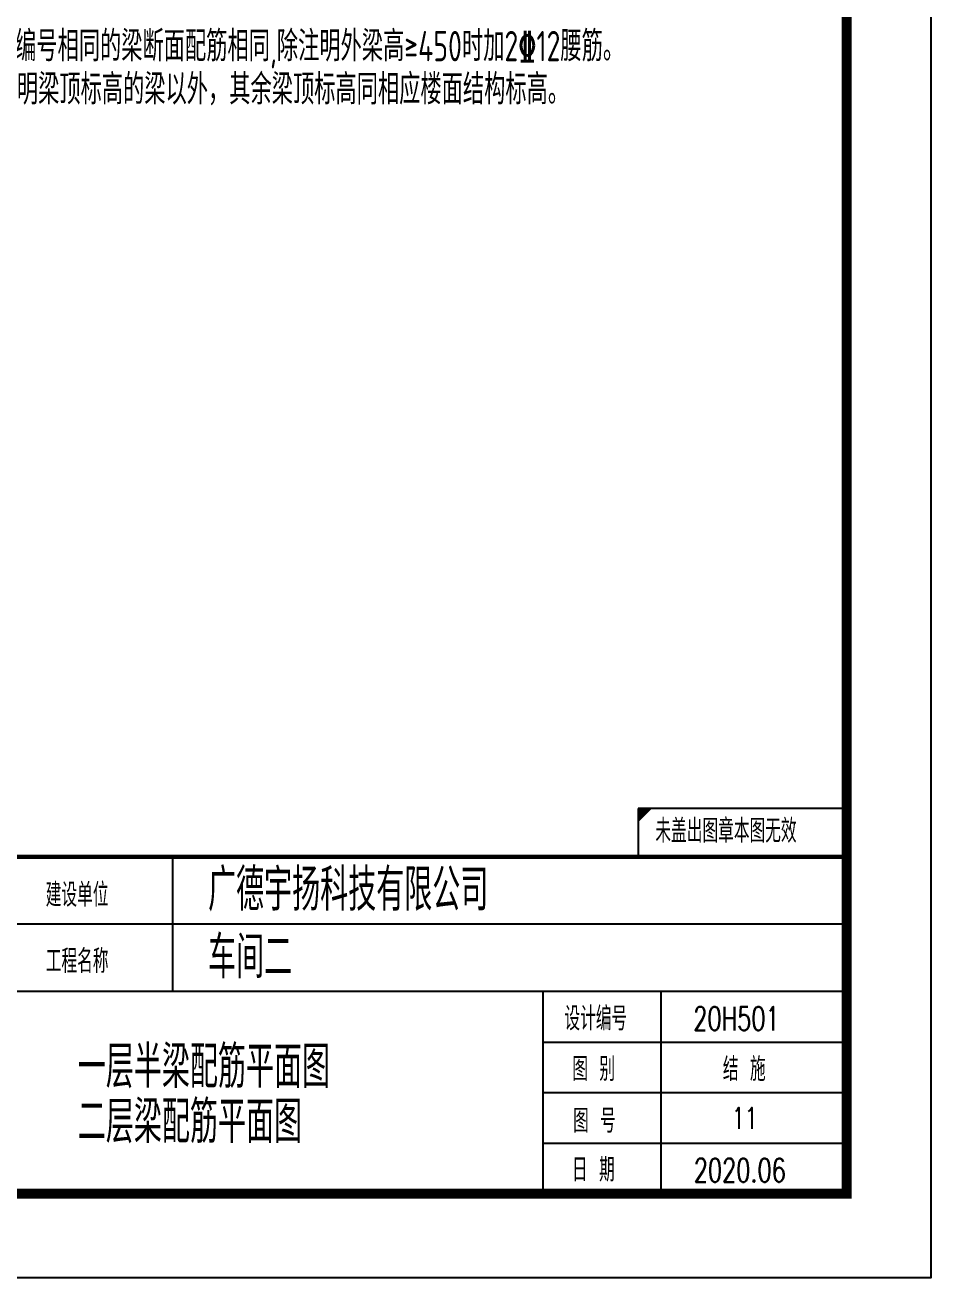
# Model space of a CAD drawing. Extents: x -2331248 to -1198620, y -977263 to -545844.
# Drawn here: x -1729969 to -1716534, y -855128 to -836536 of the extents above; entities that cross this region are included whole.
import ezdxf
from ezdxf.enums import TextEntityAlignment as Align

# ---------------------------------------------------------------- set-up
doc = ezdxf.new("R2010")
doc.units = 0
doc.header["$LTSCALE"] = 1000
doc.header["$MEASUREMENT"] = 0
doc.layers.get('0').update_dxf_attribs({"linetype": 'CONTINUOUS'})
for name, color, linetype in [('PUB_TITLE', 4, 'CONTINUOUS'), ('ROOM', 7, 'CONTINUOUS'), ('t图框', 222, 'CONTINUOUS'), ('中文', 7, 'CONTINUOUS'), ('文字', 7, 'CONTINUOUS')]:
    doc.layers.add(name, color=color, linetype=linetype)
doc.styles.add('HZ', font='tssdeng.shx', dxfattribs={"width": 0.8, "bigfont": 'tssdchn.shx'})
doc.styles.add('TSSD_REIN', font='Tssdeng.shx', dxfattribs={"width": 0.7, "bigfont": 'hztxt.shx'})
doc.styles.add('房间名称', font='SIMPLEX', dxfattribs={"width": 0.7, "bigfont": '0HZTXT'})

# ---------------------------------------------------------------- blocks, each defined once
blk = doc.blocks.new('ASDDA')
blk.add_line((-273366, 3061618), (-273366, 3065618))
at = {"layer": 't图框'}
for p, q in [((-273366, 3066190), (-275839, 3066190)), ((-275839, 3066190), (-275839, 3065618)), ((-275839, 3066040), (-275690, 3066190)), ((-273366, 3066190), (-273366, 3061618)), ((-273366, 3065618), (-295866, 3065618)), ((-281366, 3065618), (-281366, 3064018)), ((-273366, 3064818), (-283366, 3064818)), ((-273366, 3064018), (-295866, 3064018)), ((-276966, 3061618), (-276966, 3064018)), ((-275566, 3061618), (-275566, 3064018)), ((-276966, 3063418), (-273366, 3063418)), ((-276966, 3062818), (-273366, 3062818)), ((-276966, 3062218), (-273366, 3062218)), ((-315866, 3061618), (-273366, 3061618))]:
    blk.add_line(p, q, dxfattribs=at)
at = {"layer": 't图框', "const_width": 50}
blk.add_lwpolyline([(-295866, 3061618), (-295866, 3065618), (-273366, 3065618)], dxfattribs=at)
at = {"layer": 't图框'}
blk.add_solid([(-275839, 3066040), (-275690, 3066190), (-275839, 3066040), (-275839, 3066190)], dxfattribs=at)
at = {"style": '房间名称', "width": 0.7}
for s, p in [('未盖出图章本图无效', (-275635, 3065786)), ('建设单位', (-282868, 3065026)), ('工程名称', (-282868, 3064239)), ('设计编号', (-276714, 3063557)), ('20H501', (-275185, 3063557)), ('图 别', (-276620, 3062957)), ('结 施', (-274834, 3062957)), ('图 号', (-276611, 3062343)), ('日 期', (-276624, 3061762)), ('2020.06', (-275179, 3061757))]:
    blk.add_text(s, height=280, dxfattribs=at).set_placement(p)
at = {"layer": 'ROOM', "style": 'HZ', "width": 0.7}
for s, p in [('广德宇扬科技有限公司', (-280942, 3064977)), ('车间二', (-280942, 3064177))]:
    blk.add_text(s, height=500, dxfattribs=at).set_placement(p)

msp = doc.modelspace()

# ---------------------------------------------------------------- linework, layer by layer
at = {"layer": 'PUB_TITLE'}
msp.add_lwpolyline([(-1821659.5, -855128), (-1821659.5, -780878), (-1716534.5, -780878), (-1716534.5, -855128)], close=True, dxfattribs=at)
at = {"layer": 'PUB_TITLE', "const_width": 150}
msp.add_lwpolyline([(-1818534.5, -782128), (-1717784.5, -782128), (-1717784.5, -853878), (-1818534.5, -853878)], close=True, dxfattribs=at)

# ---------------------------------------------------------------- block references
at = {"lineweight": -3, "xscale": 1.250016957928892, "yscale": 1.250016958278138, "zscale": 1.250016957604765}
msp.add_blockref('ASDDA', (-1376072.9, -4680952.9), dxfattribs=at)

# ---------------------------------------------------------------- texts
at = {"layer": 'ROOM', "style": 'HZ', "width": 0.7}
for s, p in [('一层半梁配筋平面图', (-1729187, -852307.2)), ('二层梁配筋平面图', (-1729187, -853124.2))]:
    msp.add_text(s, height=625, dxfattribs=at).set_placement(p)
at = {"layer": '中文', "style": 'TSSD_REIN', "width": 0.7}
for s, p in [('3)本层内编号相同的梁断面配筋相同,除注明外梁高%%147450时加2%%13212腰筋。', (-1731386.4, -837073, -559.3)), ('4)除已标明梁顶标高的梁以外，其余梁顶标高同相应楼面结构标高。', (-1731374.1, -837714.2, -559.3))]:
    msp.add_text(s, height=450, dxfattribs=at).set_placement(p)
at = {"layer": '文字', "style": '房间名称', "width": 0.7}
msp.add_text('11', height=314.95, dxfattribs=at).set_placement((-1719296.2, -852756.3), align=Align.MIDDLE)

doc.saveas('drawing.dxf')
